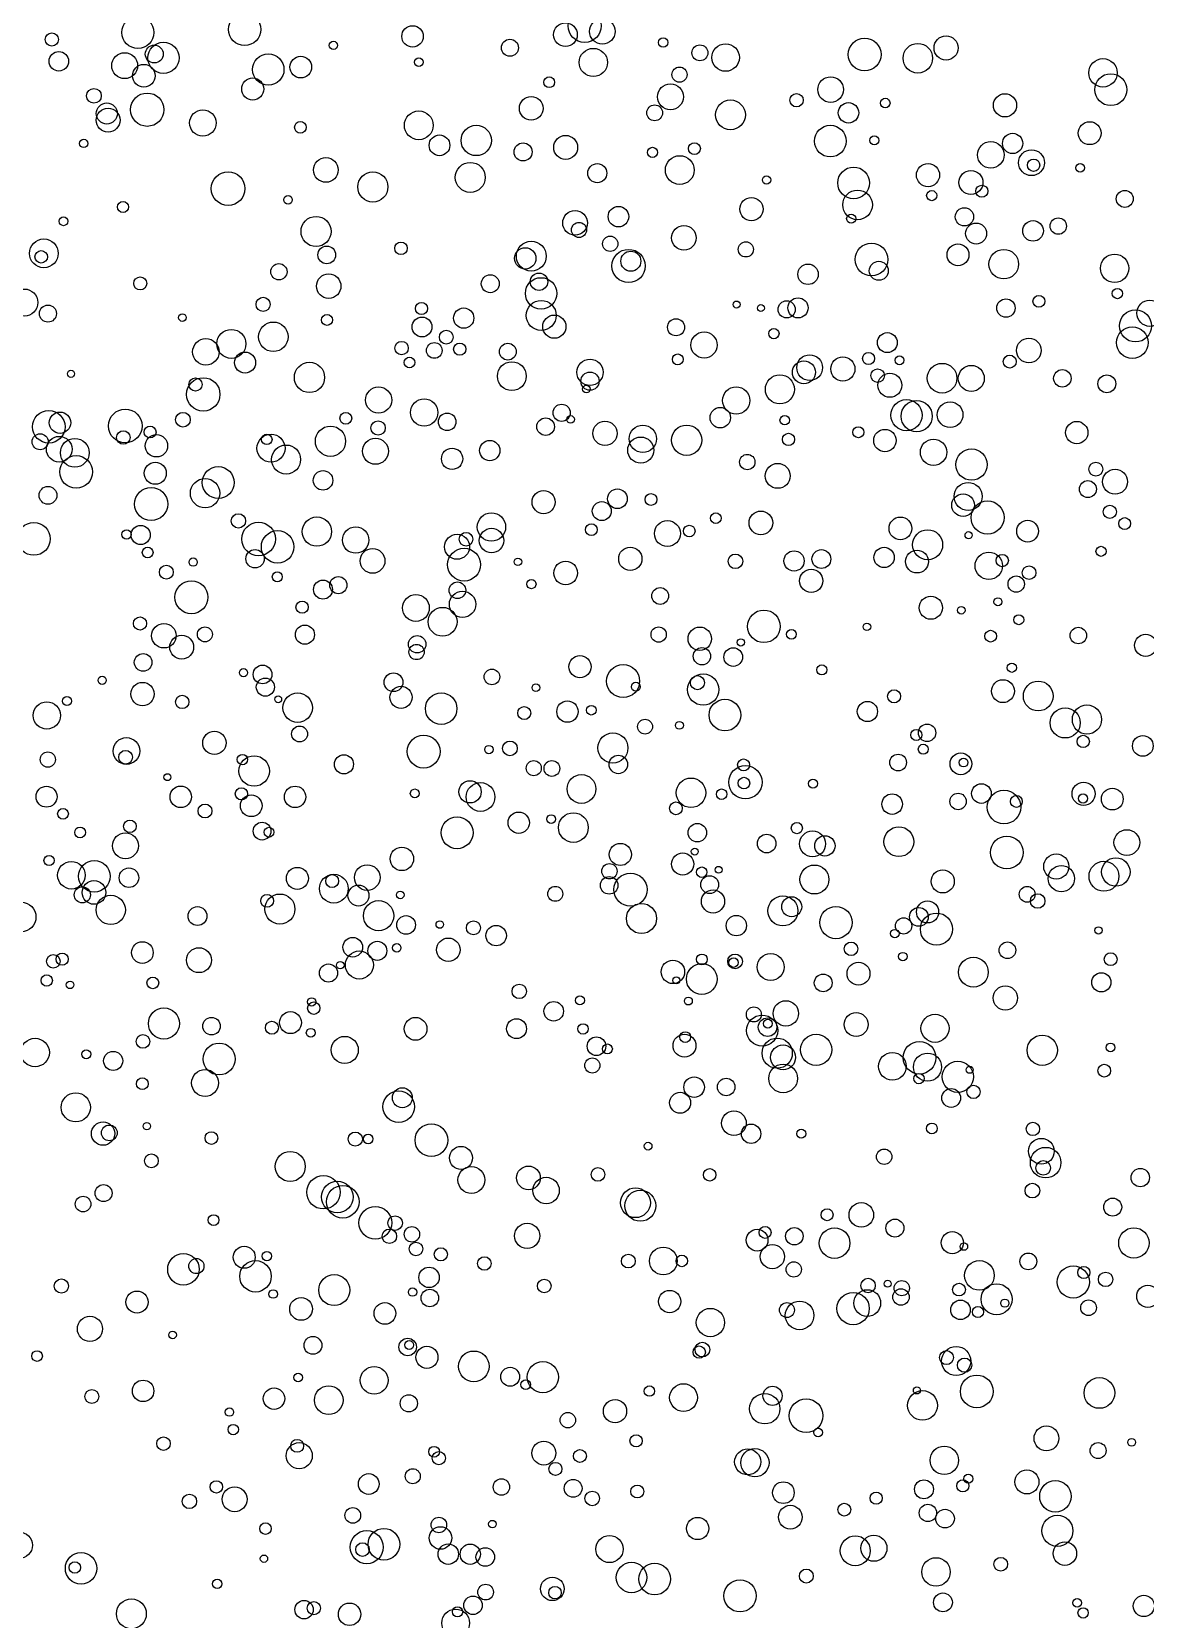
# Model space of a CAD drawing. Extents: x -296 to 296, y -196 to 196.
# Drawn here: x -226.5 to -177.2, y -77.1 to -6.7 of the extents above; entities that cross this region are included whole.
import ezdxf

# ---------------------------------------------------------------- set-up
doc = ezdxf.new("R2010")
doc.units = 0

msp = doc.modelspace()

# ---------------------------------------------------------------- linework, layer by layer
at = {"layer": 'VIA'}
for centre, radius in [((-221.8348, -6.73), 0.7091), ((-217.1029, -6.5917), 0.7185), ((-202.8777, -6.8281), 0.5258), ((-202.0253, -6.4332), 0.7371), ((-201.2427, -6.6816), 0.5666), ((-225.6535, -7.0405), 0.2921), ((-209.6581, -6.9038), 0.4755), ((-205.3377, -7.406), 0.3776), ((-198.5453, -7.1738), 0.2134), ((-189.6121, -7.7073), 0.7277), ((-186.0005, -7.4173), 0.5346), ((-225.3416, -8.0066), 0.4343), ((-222.4214, -8.2015), 0.5747), ((-221.1096, -7.6851), 0.3969), ((-220.7019, -7.8547), 0.6957), ((-216.0544, -8.3715), 0.6968), ((-213.1662, -7.3011), 0.1823), ((-201.6413, -8.06), 0.6261), ((-196.9148, -7.6326), 0.3538), ((-195.775, -7.8419), 0.6096), ((-187.2534, -7.8715), 0.6551), ((-221.5737, -8.6468), 0.503), ((-214.6129, -8.2639), 0.4794), ((-209.3801, -8.044), 0.1926), ((-197.8204, -8.5987), 0.336), ((-179.0429, -8.519), 0.6291), ((-216.7433, -9.236), 0.4884), ((-203.5979, -8.9357), 0.2399), ((-198.2211, -9.5825), 0.5746), ((-191.1198, -9.2623), 0.5679), ((-178.6958, -9.2658), 0.7081), ((-223.7871, -9.5391), 0.3262), ((-221.4209, -10.1521), 0.7388), ((-204.3956, -10.0934), 0.5255), ((-195.5617, -10.3843), 0.6612), ((-192.6296, -9.7332), 0.2978), ((-190.3258, -10.2939), 0.4524), ((-188.6962, -9.8582), 0.2115), ((-183.3879, -9.9588), 0.5148), ((-223.1583, -10.616), 0.5308), ((-223.2133, -10.323), 0.4686), ((-218.9544, -10.7427), 0.5871), ((-209.3814, -10.8476), 0.6384), ((-198.9195, -10.2933), 0.3494), ((-214.6315, -10.9347), 0.258), ((-206.8319, -11.518), 0.6725), ((-191.1336, -11.5478), 0.7014), ((-183.0486, -11.6511), 0.4501), ((-179.6312, -11.1951), 0.5071), ((-224.2368, -11.6484), 0.1827), ((-208.4619, -11.7338), 0.4588), ((-204.7544, -12.0266), 0.401), ((-202.8685, -11.8242), 0.5309), ((-199.0164, -12.0443), 0.2252), ((-197.1602, -11.8805), 0.2651), ((-189.1816, -11.5122), 0.2047), ((-184.0183, -12.1554), 0.5906), ((-182.2135, -12.5027), 0.573), ((-213.5009, -12.8244), 0.5477), ((-207.0962, -13.1547), 0.6648), ((-201.4656, -12.9657), 0.4228), ((-197.809, -12.83), 0.6379), ((-186.8015, -13.053), 0.5132), ((-182.1173, -12.6158), 0.2735), ((-180.056, -12.7266), 0.1919), ((-217.8341, -13.6531), 0.747), ((-211.4167, -13.577), 0.6695), ((-193.9565, -13.2699), 0.1868), ((-190.1016, -13.3996), 0.7045), ((-184.8963, -13.3779), 0.5312), ((-215.1795, -14.1506), 0.1892), ((-194.6301, -14.5622), 0.514), ((-189.9252, -14.3723), 0.6568), ((-186.6374, -13.9622), 0.2253), ((-184.4171, -13.7687), 0.2675), ((-178.0767, -14.1069), 0.3776), ((-222.4943, -14.4671), 0.2472), ((-202.4523, -15.1711), 0.5468), ((-200.5285, -14.8941), 0.4544), ((-185.1855, -14.9028), 0.4059), ((-225.134, -15.1022), 0.1927), ((-213.9342, -15.5513), 0.669), ((-202.2769, -15.4843), 0.3353), ((-197.6243, -15.8356), 0.546), ((-190.2075, -14.9818), 0.2007), ((-184.6673, -15.6435), 0.4663), ((-182.1433, -15.5274), 0.4563), ((-181.0261, -15.3148), 0.3632), ((-226.0039, -16.5236), 0.6383), ((-210.1695, -16.2968), 0.277), ((-204.392, -16.6494), 0.6625), ((-200.8933, -16.0984), 0.339), ((-194.8776, -16.3467), 0.3363), ((-189.3095, -16.7951), 0.7255), ((-185.4726, -16.5873), 0.4842), ((-226.1226, -16.6782), 0.2784), ((-213.4609, -16.5924), 0.3932), ((-204.6584, -16.7472), 0.4725), ((-200.0765, -17.0822), 0.7376), ((-199.9774, -16.8701), 0.4441), ((-188.9832, -17.2946), 0.4221), ((-183.442, -17.0017), 0.6555), ((-178.5279, -17.1859), 0.6292), ((-221.7305, -17.8561), 0.29), ((-215.5843, -17.3388), 0.3608), ((-213.3755, -17.9761), 0.544), ((-206.2096, -17.8678), 0.3988), ((-204.0496, -17.7816), 0.3866), ((-192.1208, -17.4513), 0.4525), ((-226.8688, -18.7041), 0.6004), ((-203.9587, -18.2951), 0.6948), ((-178.4059, -18.3052), 0.2286), ((-225.8231, -19.1949), 0.3765), ((-216.2841, -18.7842), 0.3133), ((-209.2625, -18.9686), 0.2707), ((-207.3889, -19.3924), 0.4498), ((-203.9534, -19.274), 0.6658), ((-195.2879, -18.791), 0.1542), ((-194.2105, -18.9481), 0.1519), ((-193.066, -19.007), 0.3801), ((-192.5656, -18.9403), 0.4467), ((-183.3457, -18.9488), 0.4067), ((-181.8839, -18.6488), 0.2626), ((-176.9591, -19.1764), 0.5822), ((-219.8621, -19.37), 0.1662), ((-215.8302, -20.2225), 0.6561), ((-213.4504, -19.4746), 0.2419), ((-209.2379, -19.7851), 0.4405), ((-203.3708, -19.7719), 0.5158), ((-197.9748, -19.8017), 0.3773), ((-177.6031, -19.7405), 0.71), ((-218.8198, -20.8907), 0.5885), ((-217.6911, -20.5367), 0.6438), ((-208.1626, -20.2373), 0.3066), ((-196.7319, -20.588), 0.5815), ((-193.6333, -20.0813), 0.227), ((-188.6048, -20.4813), 0.443), ((-182.3287, -20.8274), 0.5461), ((-177.7399, -20.4819), 0.6978), ((-217.0831, -21.3663), 0.466), ((-210.1426, -20.7211), 0.2971), ((-208.6935, -20.8274), 0.3476), ((-207.5667, -20.7686), 0.2713), ((-205.4342, -20.8806), 0.3726), ((-197.8977, -21.2214), 0.2404), ((-192.0495, -21.5903), 0.5716), ((-190.5775, -21.6488), 0.536), ((-189.4382, -21.1836), 0.2652), ((-188.0666, -21.2645), 0.194), ((-183.177, -21.3217), 0.2874), ((-224.8021, -21.8626), 0.1578), ((-214.227, -22.0239), 0.6714), ((-209.7922, -21.3626), 0.2369), ((-205.2543, -21.9679), 0.6402), ((-201.7887, -21.7958), 0.5834), ((-201.7867, -22.1903), 0.4043), ((-192.3051, -21.7967), 0.5101), ((-189.0345, -21.9435), 0.3008), ((-186.1758, -22.056), 0.6576), ((-184.8803, -22.0663), 0.5765), ((-180.8433, -22.0636), 0.3866), ((-218.9351, -22.7739), 0.7399), ((-219.2847, -22.3372), 0.2921), ((-211.1609, -23.0254), 0.5822), ((-201.947, -22.5399), 0.1688), ((-195.3056, -23.0459), 0.6034), ((-193.368, -22.5523), 0.6454), ((-188.4924, -22.3714), 0.5323), ((-178.8715, -22.3054), 0.3978), ((-209.1418, -23.5812), 0.6052), ((-203.0475, -23.59), 0.3812), ((-187.7575, -23.7001), 0.6915), ((-187.3032, -23.7441), 0.6928), ((-185.8201, -23.6763), 0.5683), ((-225.7862, -24.2126), 0.7227), ((-225.2893, -24.0315), 0.474), ((-222.396, -24.1748), 0.7478), ((-219.8385, -23.8996), 0.3257), ((-212.617, -23.8345), 0.2626), ((-208.1221, -23.9903), 0.3893), ((-203.7572, -24.2071), 0.3904), ((-202.6508, -23.8859), 0.1688), ((-196.0127, -23.8077), 0.4533), ((-193.154, -23.9202), 0.2102), ((-226.1698, -24.8746), 0.3564), ((-222.4829, -24.6852), 0.2988), ((-221.2936, -24.4437), 0.2632), ((-221.0134, -25.0539), 0.4945), ((-215.9332, -25.1626), 0.6226), ((-216.1205, -24.7708), 0.2311), ((-213.2964, -24.8527), 0.671), ((-211.1849, -24.2627), 0.3179), ((-201.1249, -24.5025), 0.5384), ((-199.445, -24.7453), 0.6047), ((-197.5032, -24.8058), 0.6713), ((-192.988, -24.7693), 0.2713), ((-189.8882, -24.4523), 0.2459), ((-188.7106, -24.822), 0.4967), ((-180.2057, -24.4688), 0.4949), ((-225.3256, -25.2053), 0.5694), ((-224.6328, -25.3649), 0.6371), ((-215.2653, -25.6649), 0.6446), ((-211.3024, -25.2966), 0.5764), ((-207.9023, -25.6323), 0.4729), ((-206.2321, -25.2666), 0.4505), ((-199.5388, -25.2466), 0.5798), ((-186.5552, -25.341), 0.584), ((-184.8704, -25.888), 0.6947), ((-224.5736, -26.2121), 0.7238), ((-221.0653, -26.2696), 0.489), ((-218.2729, -26.6852), 0.7073), ((-194.8133, -25.7737), 0.3398), ((-193.4653, -26.3872), 0.552), ((-179.3588, -26.0885), 0.3101), ((-218.8571, -27.1569), 0.6524), ((-213.6278, -26.5876), 0.4329), ((-185.021, -27.3008), 0.62), ((-179.7138, -26.9768), 0.3767), ((-178.5075, -26.6482), 0.5536), ((-225.8232, -27.2506), 0.3944), ((-221.25, -27.6366), 0.7345), ((-203.8464, -27.5513), 0.5126), ((-200.5739, -27.403), 0.4349), ((-199.0868, -27.4346), 0.263), ((-185.2465, -27.6884), 0.503), ((-217.3786, -28.384), 0.3169), ((-206.159, -28.6558), 0.6292), ((-201.2671, -27.9481), 0.4194), ((-196.2076, -28.2643), 0.2371), ((-194.2134, -28.4733), 0.525), ((-184.1599, -28.2342), 0.7349), ((-178.7409, -27.9813), 0.293), ((-226.4526, -29.1821), 0.7273), ((-222.3383, -28.9851), 0.2044), ((-221.7125, -29.0079), 0.4243), ((-216.485, -29.1884), 0.7452), ((-215.6413, -29.5342), 0.721), ((-213.8974, -28.8596), 0.6503), ((-212.1789, -29.2326), 0.5862), ((-206.1562, -29.2551), 0.542), ((-201.727, -28.7744), 0.2606), ((-198.3574, -28.9439), 0.5753), ((-197.3857, -28.8342), 0.2558), ((-188.0266, -28.7156), 0.5036), ((-186.8173, -29.4411), 0.6654), ((-182.3844, -28.84), 0.4819), ((-178.0808, -28.5046), 0.2646), ((-221.4019, -29.7842), 0.2374), ((-207.6813, -29.533), 0.5537), ((-207.2865, -29.1995), 0.303), ((-200.0012, -30.066), 0.5164), ((-188.75, -30.004), 0.4503), ((-185.0029, -29.0177), 0.1577), ((-179.1298, -29.7333), 0.2239), ((-219.3859, -30.2105), 0.1824), ((-216.6402, -30.0621), 0.4087), ((-211.4313, -30.1549), 0.5508), ((-207.3711, -30.3243), 0.7295), ((-204.9821, -30.1999), 0.1669), ((-202.8686, -30.6941), 0.524), ((-195.3412, -30.1764), 0.323), ((-192.7419, -30.161), 0.4484), ((-191.5289, -30.0766), 0.4186), ((-187.289, -30.1888), 0.5036), ((-184.1051, -30.3763), 0.6106), ((-183.5069, -30.1426), 0.2721), ((-220.5745, -30.6567), 0.3099), ((-215.654, -30.8651), 0.2223), ((-212.9456, -31.231), 0.3803), ((-191.9789, -31.0415), 0.5138), ((-182.8913, -31.1862), 0.3621), ((-182.3203, -30.6811), 0.3024), ((-219.4626, -31.7691), 0.7313), ((-213.6281, -31.43), 0.4212), ((-209.5095, -32.2419), 0.5949), ((-207.6697, -31.4605), 0.3701), ((-207.4398, -32.0818), 0.5836), ((-204.3861, -31.1859), 0.2035), ((-198.678, -31.712), 0.3724), ((-214.5564, -32.209), 0.272), ((-208.3252, -32.8556), 0.639), ((-194.0776, -33.0591), 0.7231), ((-186.6758, -32.2322), 0.5142), ((-185.3266, -32.3458), 0.1662), ((-183.6988, -31.9703), 0.1764), ((-221.7414, -32.9344), 0.2904), ((-220.683, -33.4736), 0.544), ((-214.4304, -33.4278), 0.4239), ((-189.5073, -33.0807), 0.1679), ((-182.7764, -32.7662), 0.2202), ((-219.8942, -33.9811), 0.5295), ((-218.8656, -33.4146), 0.3318), ((-209.4526, -33.854), 0.3848), ((-198.7453, -33.4243), 0.3382), ((-196.9212, -33.6094), 0.5193), ((-195.1035, -33.7702), 0.1617), ((-192.8567, -33.4084), 0.2158), ((-184.0236, -33.4945), 0.2596), ((-180.1353, -33.4652), 0.3652), ((-177.1513, -33.9022), 0.4927), ((-221.6025, -34.6563), 0.3917), ((-209.4774, -34.1969), 0.3392), ((-202.2353, -34.8488), 0.4933), ((-196.8241, -34.382), 0.3836), ((-195.4369, -34.421), 0.4133), ((-217.1525, -35.1125), 0.1822), ((-216.3077, -35.1933), 0.415), ((-210.5014, -35.5374), 0.416), ((-206.1367, -35.2995), 0.3451), ((-200.3185, -35.4871), 0.7317), ((-196.7703, -35.8645), 0.6955), ((-191.5102, -34.9916), 0.2231), ((-183.0843, -34.893), 0.2054), ((-223.4212, -35.4501), 0.1815), ((-221.6316, -36.0591), 0.5177), ((-216.1826, -35.7526), 0.403), ((-210.1661, -36.2057), 0.4921), ((-204.1865, -35.7788), 0.1713), ((-199.7567, -35.7378), 0.1992), ((-197.0241, -35.556), 0.3109), ((-188.3068, -36.1611), 0.2902), ((-183.4796, -35.9312), 0.5082), ((-181.9128, -36.1479), 0.6614), ((-225.8759, -37.0068), 0.6043), ((-224.9805, -36.3718), 0.2028), ((-219.8697, -36.4118), 0.2954), ((-215.6155, -36.2924), 0.1522), ((-214.7513, -36.6657), 0.6558), ((-208.3874, -36.7062), 0.6998), ((-202.7881, -36.8359), 0.4734), ((-201.7325, -36.7758), 0.2142), ((-195.8085, -36.9954), 0.7007), ((-189.4882, -36.8364), 0.4482), ((-179.7522, -37.191), 0.6478), ((-204.7054, -36.9022), 0.2872), ((-199.3486, -37.5065), 0.3313), ((-197.8232, -37.4485), 0.1742), ((-180.7179, -37.34), 0.6688), ((-222.3435, -38.5855), 0.5914), ((-218.4449, -38.2251), 0.5162), ((-214.6663, -37.8296), 0.3519), ((-209.1655, -38.611), 0.7282), ((-200.7733, -38.4516), 0.668), ((-187.3203, -37.8736), 0.2478), ((-186.8404, -37.7794), 0.3865), ((-179.9174, -38.1608), 0.2746), ((-177.275, -38.36), 0.4593), ((-225.8297, -38.9651), 0.3377), ((-222.3806, -38.865), 0.3056), ((-206.272, -38.5194), 0.1847), ((-205.3377, -38.4693), 0.3247), ((-187.0123, -38.5053), 0.2201), ((-185.345, -39.1544), 0.481), ((-217.2005, -38.9663), 0.2321), ((-216.6822, -39.4722), 0.6751), ((-212.7001, -39.1765), 0.423), ((-204.2827, -39.3487), 0.335), ((-203.4785, -39.3596), 0.3494), ((-200.5325, -39.1815), 0.4099), ((-194.8967, -39.9714), 0.7388), ((-194.9797, -39.202), 0.2636), ((-188.1271, -39.0974), 0.3713), ((-185.2223, -39.0993), 0.1934), ((-220.5282, -39.7461), 0.1543), ((-207.1061, -40.3962), 0.4938), ((-206.6432, -40.624), 0.6373), ((-202.1681, -40.2676), 0.6387), ((-197.3105, -40.4387), 0.6559), ((-194.9619, -40.0094), 0.2574), ((-191.9011, -40.0321), 0.1973), ((-184.4317, -40.4711), 0.4347), ((-179.9039, -40.4829), 0.512), ((-225.8878, -40.6113), 0.4656), ((-219.9358, -40.6176), 0.4757), ((-217.2475, -40.4863), 0.2711), ((-216.8081, -41.0119), 0.4807), ((-214.8665, -40.6177), 0.4753), ((-209.5576, -40.4684), 0.1984), ((-195.9526, -40.5013), 0.2328), ((-188.3906, -40.9388), 0.4554), ((-185.4679, -40.8236), 0.3646), ((-183.4322, -41.0725), 0.7456), ((-182.8833, -40.82), 0.2637), ((-179.9245, -40.6904), 0.2016), ((-178.6295, -40.7157), 0.4832), ((-225.1566, -41.3708), 0.2375), ((-218.8587, -41.2445), 0.3082), ((-207.682, -42.2112), 0.7052), ((-204.9484, -41.7645), 0.474), ((-203.5123, -41.6026), 0.1924), ((-202.5272, -41.9809), 0.6595), ((-197.9797, -41.1258), 0.2835), ((-224.399, -42.197), 0.2387), ((-222.3881, -42.7888), 0.574), ((-222.1905, -41.9249), 0.2779), ((-216.3303, -42.1374), 0.3947), ((-216.0256, -42.1848), 0.2169), ((-197.0306, -42.2082), 0.4113), ((-192.6171, -42.0043), 0.2464), ((-191.9197, -42.7029), 0.5758), ((-188.0933, -42.6063), 0.6606), ((-177.9843, -42.6451), 0.5699), ((-210.1314, -43.3676), 0.5202), ((-200.4424, -43.1733), 0.4906), ((-197.142, -43.0465), 0.1539), ((-193.9555, -42.6889), 0.4123), ((-191.3741, -42.7906), 0.4507), ((-183.3094, -43.0863), 0.7261), ((-225.776, -43.441), 0.2244), ((-224.7852, -44.0935), 0.6104), ((-223.7684, -44.1382), 0.699), ((-211.6665, -44.1963), 0.5672), ((-200.9282, -43.9178), 0.3397), ((-197.6788, -43.5974), 0.4933), ((-181.1143, -43.7054), 0.5574), ((-178.9989, -44.1394), 0.6636), ((-178.4733, -43.9497), 0.6304), ((-223.7835, -44.8547), 0.5248), ((-222.2325, -44.2038), 0.4332), ((-214.7647, -44.2332), 0.4869), ((-213.1484, -44.6887), 0.6382), ((-213.2234, -44.3532), 0.2854), ((-200.9405, -44.5439), 0.3889), ((-199.9923, -44.732), 0.7354), ((-196.8356, -43.9582), 0.2319), ((-196.4824, -44.5094), 0.395), ((-196.0847, -43.8507), 0.1504), ((-191.8404, -44.2823), 0.6425), ((-186.1471, -44.3654), 0.5131), ((-180.8888, -44.2423), 0.5811), ((-224.2994, -44.9632), 0.3573), ((-223.0386, -45.6324), 0.6486), ((-216.1056, -45.228), 0.284), ((-215.5402, -45.5931), 0.6668), ((-212.0543, -44.9937), 0.4658), ((-210.2022, -44.9654), 0.1706), ((-203.3301, -44.9183), 0.3317), ((-196.3346, -45.2558), 0.5145), ((-193.2362, -45.6736), 0.6667), ((-182.4055, -44.9389), 0.3524), ((-181.9377, -45.2361), 0.323), ((-227.0069, -45.9464), 0.6526), ((-219.1951, -45.9035), 0.418), ((-211.1635, -45.8884), 0.6708), ((-199.505, -46.0112), 0.6661), ((-192.8461, -45.4906), 0.4437), ((-190.8814, -46.1931), 0.7137), ((-187.2068, -45.9402), 0.4159), ((-186.8226, -45.718), 0.4914), ((-209.9444, -46.2979), 0.4145), ((-208.4487, -46.2786), 0.1674), ((-206.958, -46.4247), 0.3108), ((-205.9506, -46.7703), 0.4547), ((-195.2998, -46.3277), 0.4515), ((-187.8813, -46.3382), 0.3619), ((-186.4262, -46.4837), 0.7138), ((-179.244, -46.5383), 0.1614), ((-221.6375, -47.5237), 0.4809), ((-212.3102, -47.284), 0.4352), ((-211.2187, -47.4444), 0.4221), ((-210.3602, -47.3086), 0.1894), ((-208.0703, -47.3963), 0.5202), ((-190.2124, -47.355), 0.2996), ((-188.2692, -46.6808), 0.1885), ((-183.2797, -47.4203), 0.3697), ((-225.5868, -47.9103), 0.301), ((-225.1921, -47.8117), 0.2677), ((-219.1275, -47.8591), 0.5537), ((-212.0142, -48.0721), 0.6219), ((-198.1115, -48.3782), 0.52), ((-196.8271, -47.8251), 0.2384), ((-195.356, -47.9137), 0.3283), ((-195.4217, -47.9668), 0.2097), ((-193.776, -48.1638), 0.5963), ((-187.9163, -47.7017), 0.1864), ((-184.7907, -48.3911), 0.6599), ((-178.6997, -47.8155), 0.2858), ((-225.8765, -48.7606), 0.2491), ((-213.3852, -48.4309), 0.4024), ((-212.8618, -48.0816), 0.1656), ((-196.8327, -48.6953), 0.6809), ((-191.4482, -48.8665), 0.394), ((-189.8833, -48.4538), 0.509), ((-179.1159, -48.8413), 0.4235), ((-224.843, -48.9531), 0.1677), ((-221.1736, -48.8658), 0.2603), ((-204.9235, -49.2424), 0.3201), ((-197.9594, -48.7542), 0.1572), ((-183.3737, -49.5358), 0.5409), ((-214.1296, -49.707), 0.1839), ((-214.0385, -49.9856), 0.2748), ((-203.3986, -50.124), 0.4325), ((-202.2374, -49.6411), 0.2013), ((-197.4254, -49.6729), 0.173), ((-194.5246, -50.265), 0.332), ((-193.1063, -50.2202), 0.5634), ((-220.6811, -50.6691), 0.69), ((-218.5701, -50.7838), 0.3889), ((-215.8952, -50.854), 0.287), ((-215.0694, -50.6274), 0.4864), ((-209.5245, -50.9037), 0.507), ((-205.0459, -50.8966), 0.441), ((-194.1551, -50.979), 0.6879), ((-193.9155, -50.8296), 0.4113), ((-193.9035, -50.6732), 0.1969), ((-189.9888, -50.7106), 0.5318), ((-186.491, -50.8793), 0.6232), ((-226.3954, -51.9528), 0.633), ((-221.6099, -51.4632), 0.3035), ((-214.172, -51.0765), 0.1952), ((-212.6648, -51.8403), 0.6033), ((-202.0986, -50.9083), 0.2305), ((-201.5029, -51.6744), 0.4126), ((-197.6004, -51.6484), 0.5073), ((-197.5673, -51.2695), 0.2405), ((-193.4883, -51.9813), 0.6702), ((-191.7608, -51.8334), 0.6962), ((-181.7366, -51.8527), 0.6707), ((-224.1265, -52.0281), 0.1987), ((-222.9324, -52.3257), 0.4248), ((-218.2307, -52.2412), 0.7069), ((-201.0153, -51.7943), 0.2191), ((-193.2307, -52.1694), 0.5527), ((-188.3801, -52.5663), 0.6113), ((-187.1793, -52.1835), 0.724), ((-186.8219, -52.5992), 0.6223), ((-178.7067, -51.7243), 0.1915), ((-218.8545, -53.3025), 0.5974), ((-201.6859, -52.5265), 0.335), ((-193.224, -53.1031), 0.6354), ((-185.4824, -53.0288), 0.6923), ((-184.9531, -52.7188), 0.157), ((-178.9879, -52.7584), 0.2818), ((-221.6394, -53.3358), 0.2642), ((-197.1733, -53.4897), 0.4555), ((-195.7491, -53.4842), 0.3883), ((-187.2009, -53.1106), 0.2284), ((-184.784, -53.6974), 0.2962), ((-224.591, -54.3841), 0.6463), ((-210.272, -54.354), 0.696), ((-210.1103, -53.9592), 0.4432), ((-197.7927, -54.1807), 0.4637), ((-185.775, -53.9694), 0.4169), ((-195.4071, -55.0862), 0.5471), ((-223.381, -55.5493), 0.5172), ((-223.1023, -55.515), 0.3474), ((-221.4412, -55.2153), 0.1629), ((-218.5741, -55.7466), 0.2794), ((-212.1961, -55.7904), 0.3125), ((-211.6264, -55.7852), 0.2131), ((-208.8228, -55.8395), 0.7251), ((-194.6456, -55.557), 0.4289), ((-192.4241, -55.5532), 0.2001), ((-186.6284, -55.3189), 0.2379), ((-182.1507, -55.3419), 0.2974), ((-207.5087, -56.6271), 0.5123), ((-199.2121, -56.1047), 0.1714), ((-188.7462, -56.5743), 0.3417), ((-181.7755, -56.3301), 0.5721), ((-181.5847, -56.8363), 0.6788), ((-221.2397, -56.7547), 0.3048), ((-215.0816, -57.0054), 0.6679), ((-207.0477, -57.6047), 0.5963), ((-204.5173, -57.5129), 0.5249), ((-181.6916, -57.0694), 0.3218), ((-213.6076, -58.1481), 0.7426), ((-212.9947, -58.3574), 0.7025), ((-203.7371, -58.0714), 0.5856), ((-201.4367, -57.3582), 0.3008), ((-196.4819, -57.3774), 0.2757), ((-177.3902, -57.4989), 0.4078), ((-224.268, -58.6719), 0.3464), ((-223.3558, -58.1848), 0.3749), ((-212.7521, -58.5724), 0.7214), ((-199.7739, -58.6126), 0.6613), ((-199.5573, -58.7458), 0.6881), ((-182.1712, -58.0729), 0.3271), ((-178.6127, -58.8089), 0.3995), ((-211.3071, -59.5038), 0.726), ((-191.275, -59.1446), 0.2649), ((-189.7587, -59.1527), 0.5457), ((-218.4802, -59.3831), 0.2406), ((-210.6848, -60.1018), 0.32), ((-210.4318, -59.5159), 0.3233), ((-209.6853, -60.0136), 0.3415), ((-204.5755, -60.0837), 0.5595), ((-194.3785, -60.2716), 0.4817), ((-194.0262, -59.9283), 0.2636), ((-192.7285, -60.0983), 0.3861), ((-190.9437, -60.4031), 0.6778), ((-188.2675, -59.7385), 0.3982), ((-177.6721, -60.3971), 0.6744), ((-209.506, -60.6611), 0.2998), ((-193.7034, -61.003), 0.5343), ((-185.7243, -60.3847), 0.4937), ((-185.2099, -60.5562), 0.1668), ((-219.8149, -61.5615), 0.7004), ((-219.241, -61.4208), 0.3361), ((-217.1214, -61.0297), 0.488), ((-216.6206, -61.8725), 0.6986), ((-216.116, -60.9808), 0.211), ((-208.4027, -60.9), 0.2896), ((-206.4716, -61.3067), 0.2998), ((-200.0889, -61.2), 0.3053), ((-198.5366, -61.1936), 0.6148), ((-197.7178, -61.1927), 0.2556), ((-192.7527, -61.5705), 0.339), ((-184.5232, -61.8359), 0.6571), ((-182.3538, -61.2138), 0.3722), ((-213.1296, -62.4868), 0.686), ((-208.9257, -61.9239), 0.453), ((-180.36, -62.1275), 0.7124), ((-179.8913, -61.7049), 0.268), ((-178.9253, -62.0107), 0.319), ((-225.2278, -62.3083), 0.3158), ((-221.875, -63.0196), 0.4899), ((-215.8333, -62.66), 0.1898), ((-209.6578, -62.5738), 0.1853), ((-208.8897, -62.834), 0.3884), ((-203.8183, -62.3041), 0.3023), ((-198.2576, -62.9933), 0.4957), ((-190.1222, -63.3053), 0.7169), ((-189.4953, -63.0631), 0.5939), ((-189.4569, -62.2838), 0.3194), ((-188.5929, -62.2023), 0.151), ((-187.9989, -62.7938), 0.3667), ((-187.9653, -62.3999), 0.3372), ((-185.4255, -62.4617), 0.2826), ((-183.7585, -62.891), 0.6889), ((-177.0546, -62.7597), 0.4921), ((-214.6007, -63.3227), 0.5028), ((-210.8832, -63.5194), 0.4817), ((-196.4495, -63.9249), 0.6282), ((-193.0576, -63.3721), 0.3303), ((-192.4953, -63.6076), 0.635), ((-185.3608, -63.3633), 0.4336), ((-184.5877, -63.4579), 0.2463), ((-183.3936, -63.066), 0.183), ((-179.6834, -63.2685), 0.3487), ((-223.9622, -64.2063), 0.5581), ((-220.2967, -64.4743), 0.1702), ((-214.074, -64.9369), 0.3949), ((-209.8755, -65.0094), 0.3869), ((-209.8016, -64.9203), 0.1933), ((-226.3063, -65.4096), 0.2358), ((-209.021, -65.4638), 0.4912), ((-206.9402, -65.8671), 0.6803), ((-196.9458, -65.2354), 0.2754), ((-196.807, -65.1233), 0.326), ((-185.9816, -65.4787), 0.3088), ((-185.552, -65.6306), 0.6471), ((-211.3594, -66.4865), 0.6157), ((-205.3312, -66.3285), 0.4183), ((-203.8792, -66.3445), 0.6922), ((-185.1803, -65.8147), 0.3172), ((-221.6051, -66.9542), 0.4768), ((-215.7989, -67.2983), 0.4778), ((-214.7304, -66.3621), 0.1893), ((-213.373, -67.3642), 0.6357), ((-204.6371, -66.6777), 0.2151), ((-199.1565, -66.962), 0.2287), ((-197.6418, -67.2501), 0.6152), ((-193.695, -67.1736), 0.4263), ((-187.294, -66.9347), 0.1561), ((-184.6396, -66.9774), 0.7263), ((-179.2022, -67.0471), 0.6808), ((-223.877, -67.2041), 0.305), ((-209.8246, -67.5067), 0.3821), ((-200.6793, -67.8542), 0.516), ((-194.0402, -67.7458), 0.6749), ((-192.2057, -68.0545), 0.7473), ((-187.044, -67.5985), 0.6602), ((-217.7753, -67.8966), 0.1836), ((-202.7706, -68.2518), 0.3424), ((-217.607, -68.6705), 0.2309), ((-199.7445, -69.1683), 0.272), ((-191.6734, -68.7985), 0.1968), ((-181.55, -69.0605), 0.5499), ((-220.702, -69.2916), 0.3006), ((-214.681, -69.8291), 0.5795), ((-214.7743, -69.3909), 0.285), ((-208.702, -69.6522), 0.2388), ((-208.4901, -69.9359), 0.2932), ((-203.8339, -69.7121), 0.5299), ((-202.236, -69.845), 0.2848), ((-194.7967, -70.1028), 0.5776), ((-194.4774, -70.1384), 0.6263), ((-186.0798, -70.0333), 0.6303), ((-179.2599, -69.6029), 0.3526), ((-177.7676, -69.2341), 0.1729), ((-203.3216, -70.4135), 0.2888), ((-218.3549, -71.2113), 0.2759), ((-211.6014, -71.0838), 0.4596), ((-209.647, -70.7381), 0.3316), ((-205.7174, -71.2184), 0.3649), ((-202.5367, -71.2763), 0.3938), ((-193.2156, -71.4672), 0.4814), ((-186.9811, -71.3187), 0.4196), ((-185.2604, -71.1617), 0.2697), ((-185.0157, -70.8467), 0.2028), ((-182.4143, -70.991), 0.5317), ((-181.1525, -71.6301), 0.6975), ((-219.5496, -71.8532), 0.3193), ((-217.546, -71.7613), 0.552), ((-201.6889, -71.7216), 0.3221), ((-199.693, -71.4157), 0.287), ((-189.1007, -71.7098), 0.2678), ((-212.3066, -72.475), 0.3479), ((-192.9074, -72.5536), 0.5257), ((-190.5119, -72.2185), 0.2844), ((-186.8071, -72.3667), 0.3858), ((-186.0459, -72.6178), 0.4129), ((-181.0645, -73.1584), 0.6891), ((-216.1766, -73.0618), 0.256), ((-211.688, -73.883), 0.7333), ((-210.9293, -73.7545), 0.7023), ((-208.4216, -73.4756), 0.4995), ((-208.4892, -72.8992), 0.3425), ((-206.1172, -72.8618), 0.1673), ((-197.0169, -73.0549), 0.493), ((-227.0998, -73.7979), 0.585), ((-211.8765, -73.9912), 0.3022), ((-208.0736, -74.1923), 0.4531), ((-207.0983, -74.1971), 0.4488), ((-200.9254, -73.9662), 0.6035), ((-190.0273, -74.0428), 0.6636), ((-189.1979, -73.9306), 0.5782), ((-180.7326, -74.1669), 0.5219), ((-224.3548, -74.824), 0.6983), ((-224.6312, -74.783), 0.2543), ((-216.2463, -74.3946), 0.1635), ((-206.4328, -74.32), 0.4127), ((-199.9463, -75.2299), 0.6759), ((-198.9232, -75.2987), 0.7033), ((-186.4465, -74.9809), 0.6302), ((-183.5739, -74.6419), 0.3042), ((-218.3171, -75.5093), 0.2071), ((-203.4577, -75.7325), 0.522), ((-192.1979, -75.1647), 0.3088), ((-206.4169, -75.8772), 0.3469), ((-203.342, -75.9031), 0.2759), ((-195.1371, -76.0416), 0.7136), ((-186.1395, -76.3323), 0.4174), ((-222.1246, -76.8379), 0.6626), ((-214.465, -76.6538), 0.4081), ((-214.0357, -76.586), 0.2918), ((-212.4494, -76.8603), 0.4984), ((-207.748, -77.2455), 0.6153), ((-207.6614, -76.7501), 0.2271), ((-206.9761, -76.4608), 0.4095), ((-180.1879, -76.3536), 0.1903), ((-179.9241, -76.8009), 0.2289), ((-177.2303, -76.489), 0.4711)]:
    msp.add_circle(centre, radius, dxfattribs=at)

doc.saveas('drawing.dxf')
